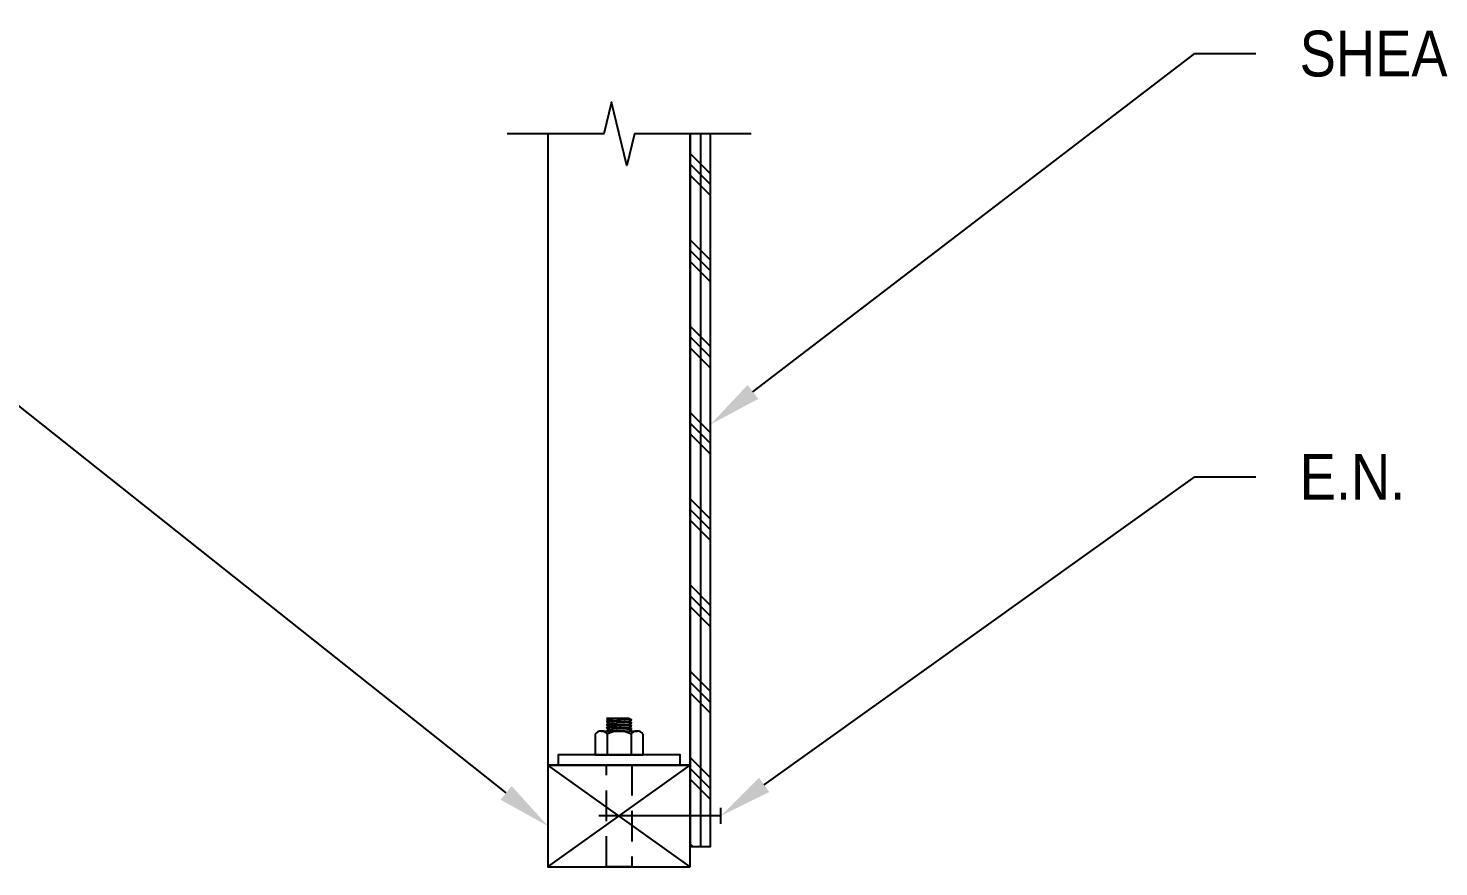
# Model space of a CAD drawing. Header units: inches. Extents: x -2661 to 42767, y -1222 to 9099.
# Drawn here: x 1915.53 to 1950.22, y 1378.79 to 1399.41 of the extents above; entities that cross this region are included whole.
import ezdxf
from ezdxf import colors
from ezdxf.entities.mleader import LeaderData, LeaderLine
from ezdxf.math import Vec2, Vec3

# ---------------------------------------------------------------- set-up
doc = ezdxf.new("R2010")
doc.units = ezdxf.units.IN
doc.header["$LTSCALE"] = 12
doc.header["$MEASUREMENT"] = 0
doc.linetypes.add('HIDDEN4', pattern=[0.09375, 0.0625, -0.03125])
doc.layers.get('0').update_dxf_attribs({"linetype": 'CONTINUOUS'})
for name, color, linetype in [('S-ANNO-NOTE', 4, 'CONTINUOUS'), ('S-BOLT', 2, 'CONTINUOUS'), ('S-BREAK', 2, 'CONTINUOUS'), ('S-NAIL', 2, 'CONTINUOUS'), ('S-SIMPSON', 2, 'CONTINUOUS'), ('S-WOOD', 3, 'CONTINUOUS')]:
    doc.layers.add(name, color=color, linetype=linetype)
doc.styles.add('Arial', font='arial.ttf', dxfattribs={"width": 0.85})

# ---------------------------------------------------------------- blocks, each defined once
blk = doc.blocks.new('*U1292')
at = {"color": 3}
blk.add_line((0.195, 0.25), (-0.195, 0.25), dxfattribs=at)
blk.add_line((0, 0.25), (0, -2.75))
blk = doc.blocks.new('NUT-SM-THREADS-new')
for p, q in [((0.392, 1.437), (-0.5, 1.437)), ((-0.5, 1.437), (-0.391, 1.375)), ((-0.5, 1.312), (-0.391, 1.375)), ((0.5, 1.25), (-0.5, 1.312)), ((-0.5, 1.312), (-0.391, 1.25)), ((-0.5, 1.187), (-0.391, 1.25)), ((0.5, 1.125), (-0.5, 1.187)), ((-0.5, 1.187), (-0.391, 1.125)), ((-0.5, 1.062), (-0.391, 1.125)), ((-0.391, 1.375), (0.392, 1.312)), ((-0.391, 1.25), (0.392, 1.187)), ((-0.391, 1.125), (0.392, 1.062)), ((0.5, 1.375), (-0.087, 1.412)), ((0.392, 1.437), (0.392, 1.437)), ((0.392, 1.437), (0.5, 1.375)), ((0.392, 1.312), (0.5, 1.375)), ((0.392, 1.312), (0.5, 1.25)), ((0.392, 1.187), (0.5, 1.25)), ((0.392, 1.187), (0.5, 1.125)), ((0.392, 1.062), (0.5, 1.125)), ((-0.938, 0.812), (-0.938, 0)), ((-0.703, 0.938), (0.704, 0.938)), ((0.5, 1), (-0.5, 1.062)), ((-0.5, 1.062), (-0.391, 1)), ((-0.5, 0.938), (-0.391, 1)), ((-0.469, 0.812), (-0.469, 0)), ((-0.391, 1), (0.392, 0.938)), ((0.392, 1.062), (0.5, 1)), ((0.392, 0.938), (0.5, 1)), ((0.469, 0.812), (0.469, 0)), ((0.939, 0.812), (0.939, 0)), ((-0.938, 0), (-0.844, 0)), ((-0.844, 0), (0.844, 0)), ((0.844, 0), (0.939, 0))]:
    blk.add_line(p, q)
for centre, radius, start, end in [((-0.703, 0.655), 0.283, 33.8901, 146.1099), ((0, -0.005), 0.943, 60.1583, 119.8417), ((0.704, 0.655), 0.283, 33.8901, 146.1099)]:
    blk.add_arc(centre, radius, start, end)
blk = doc.blocks.new('NUT-w-3in-WASHER-sm-new')
at = {"layer": 'S-BOLT'}
blk.add_lwpolyline([(-1.5, 0), (1.5, 0), (1.5, 0.25), (-1.5, 0.25)], close=True, dxfattribs=at)
at = {"layer": 'S-BOLT', "xscale": 0.625, "yscale": 0.625, "zscale": 0.625}
blk.add_blockref('NUT-SM-THREADS-new', (0, 0.25), dxfattribs=at)
blk = doc.blocks.new('*U1286')
blk.add_lwpolyline([(2.5, -3.5), (0, -3.5), (0, 0), (2.5, 0)], close=True)
at = {"layer": 'S-WOOD', "color": 2}
for p, q in [((2.5, -3.5), (0, 0)), ((2.5, 0), (0, -3.5))]:
    blk.add_line(p, q, dxfattribs=at)
blk = doc.blocks.new('WALL_SOLE_AT_STEEL_2x4')
at = {"layer": 'S-WOOD'}
h = blk.add_hatch(dxfattribs=at)
h.set_pattern_fill('PLAST', color=1, scale=6, angle=-45, style=0)
h.set_pattern_definition([(315, (3e-12, 1.375), (1.06066, 1.06066), []), (315, (0.1326, 1.5076), (1.06066, 1.06066), []), (315, (0.2652, 1.6402), (1.06066, 1.06066), [])])
h.paths.add_polyline_path([(0, 18.017), (0, 0.5), (0.5, 0.5), (0.5, 18.017)])
at = {"layer": 'S-BREAK'}
blk.add_lwpolyline([(1.5, 18.017), (-1.371, 18.017), (-1.561, 17.238), (-1.939, 18.795), (-2.129, 18.017), (-4.5, 18.017)], dxfattribs=at)
at = {"layer": 'S-SIMPSON', "linetype": 'HIDDEN4'}
blk.add_lwpolyline([(-2.062, 2.5), (-1.437, 2.5), (-1.437, 0), (-2.062, 0)], close=True, dxfattribs=at)
at = {"layer": 'S-WOOD', "color": 1}
blk.add_line((0.25, 18.017), (0.25, 0.5), dxfattribs=at)
at = {"layer": 'S-WOOD'}
blk.add_lwpolyline([(-3.5, 18.017), (-3.5, 2.5), (0, 2.5), (0, 18.017)], dxfattribs=at)
blk.add_lwpolyline([(0, 18.017), (0, 0.5), (0.5, 0.5), (0.5, 18.017)], close=True, dxfattribs=at)
at = {"layer": 'S-NAIL', "color": 1, "rotation": 270}
blk.add_blockref('*U1292', (0.5, 1.25), dxfattribs=at)
at = {"layer": 'S-SIMPSON'}
blk.add_blockref('NUT-w-3in-WASHER-sm-new', (-1.75, 2.5), dxfattribs=at)
at = {"layer": 'S-WOOD', "xscale": -1.000000000000001, "rotation": 90}
blk.add_blockref('*U1286', (-3.5, 2.5), dxfattribs=at)
at = {"layer": 'S-ANNO-NOTE'}
ml = blk.add_multileader_mtext('Standard', dxfattribs=at)
ml.set_content('SHEAR WALL w/ E.N. PER PLAN', color=4, style='Arial')
ml.set_leader_properties(color=2)
ml.build(insert=Vec2(0, 0))
ml.multileader.update_dxf_attribs({"dogleg_length": 0.36, "arrow_head_size": 1.312, "scale": 12})
ctx = ml.context
ctx.base_point, ctx.scale, ctx.char_height, ctx.arrow_head_size, ctx.landing_gap_size, ctx.plane_origin = Vec3(13.907, 19.99), 12, 1.125, 1.312, 1.08, Vec3(-31.3, 315.69)
notes = []
notes.append((ctx, [(0, (1, 1, 0), (12.407, 19.99), (1, 0), 1.5, [(0, [(0.5, 10.875)], 0, [])])]))
ctx.mtext.insert, ctx.mtext.width, ctx.mtext.defined_height, ctx.mtext.flow_direction = Vec3(14.987, 20.553), 10.32975, 3.692, 5
ml = blk.add_multileader_mtext('Standard', dxfattribs=at)
ml.set_content('\\A1;{\\C4;2x SOLE PLATE FASTENED TO STEEL BEAM w/ \\H0.7x;\\S5#8;\\H1.4286x;"%%C WELDED THREADED ROD PER SHEAR WALL SCHEDULE}', color=4, style='Arial')
ml.set_leader_properties(color=2)
ml.build(insert=Vec2(0, 0))
ml.multileader.update_dxf_attribs({"dogleg_length": 0.36, "arrow_head_size": 1.312, "scale": 12})
ctx = ml.context
ctx.base_point, ctx.scale, ctx.char_height, ctx.arrow_head_size, ctx.landing_gap_size, ctx.plane_origin = Vec3(-40.066, 13.357), 12, 1.125, 1.312, 1.08, Vec3(-47.344, 298.053)
ctx.text_align_type = 2
notes.append((ctx, [(1, (1, 1, 0), (-19.07, 13.357), (-1, 0), 1.5, [(0, [(-3.5, 1)], 0, [])])]))
ctx.mtext.insert, ctx.mtext.width, ctx.mtext.alignment, ctx.mtext.flow_direction = Vec3(-21.65, 13.929), 19.17879, 3, 5
ml = blk.add_multileader_mtext('Standard', dxfattribs=at)
ml.set_content('{\\C4;E.N.}', color=4, style='Arial')
ml.set_leader_properties(color=2)
ml.build(insert=Vec2(0, 0))
ml.multileader.update_dxf_attribs({"dogleg_length": 0.36, "arrow_head_size": 1.312, "scale": 12})
ctx = ml.context
ctx.base_point, ctx.scale, ctx.char_height, ctx.arrow_head_size, ctx.landing_gap_size, ctx.plane_origin = Vec3(13.907, 9.584), 12, 1.125, 1.312, 1.08, Vec3(-32.175, 309.753)
notes.append((ctx, [(0, (1, 1, 0), (12.407, 9.584), (1, 0), 1.5, [(0, [(0.75, 1.25)], 0, [])])]))
ctx.mtext.insert, ctx.mtext.width, ctx.mtext.flow_direction = Vec3(14.987, 10.147), 17.75, 5
for ctx, leaders in notes:
    for number, flags, end, landing, length, lines in leaders:
        leader = LeaderData()
        leader.index, (leader.has_last_leader_line, leader.has_dogleg_vector, leader.attachment_direction) = number, flags
        leader.last_leader_point, leader.dogleg_vector, leader.dogleg_length = Vec3(end), Vec3(landing), length
        for number, points, colour, breaks in lines:
            line = LeaderLine()
            line.index, line.vertices, line.color, line.breaks = number, Vec3.list(points), colors.encode_raw_color(colour), breaks
            leader.lines.append(line)
        ctx.leaders.append(leader)
blk = doc.blocks.new('WALL_SOLE_AT_STEEL_2x6')
at = {"layer": 'S-ANNO-NOTE'}
ml = blk.add_multileader_mtext('Standard', dxfattribs=at)
ml.set_content('SHEAR WALL w/ E.N. PER PLAN', color=4, style='Arial')
ml.set_leader_properties(color=2)
ml.build(insert=Vec2(0, 0))
ml.multileader.update_dxf_attribs({"dogleg_length": 0.36, "arrow_head_size": 1.312, "scale": 12})
ctx = ml.context
ctx.base_point, ctx.scale, ctx.char_height, ctx.arrow_head_size, ctx.landing_gap_size, ctx.plane_origin = Vec3(13.907, 19.99), 12, 1.125, 1.312, 1.08, Vec3(-31.3, 315.69)
notes = []
notes.append((ctx, [(0, (1, 1, 0), (12.407, 19.99), (1, 0), 1.5, [(0, [(0.5, 10.875)], 0, [])])]))
ctx.mtext.insert, ctx.mtext.width, ctx.mtext.defined_height, ctx.mtext.flow_direction = Vec3(14.987, 20.553), 10.32975, 3.692, 5
for ctx, leaders in notes:
    for number, flags, end, landing, length, lines in leaders:
        leader = LeaderData()
        leader.index, (leader.has_last_leader_line, leader.has_dogleg_vector, leader.attachment_direction) = number, flags
        leader.last_leader_point, leader.dogleg_vector, leader.dogleg_length = Vec3(end), Vec3(landing), length
        for number, points, colour, breaks in lines:
            line = LeaderLine()
            line.index, line.vertices, line.color, line.breaks = number, Vec3.list(points), colors.encode_raw_color(colour), breaks
            leader.lines.append(line)
        ctx.leaders.append(leader)

msp = doc.modelspace()

# ---------------------------------------------------------------- block references
for name, p in [('WALL_SOLE_AT_STEEL_2x6', (1845.83637, 1378.79422)), ('WALL_SOLE_AT_STEEL_2x4', (1931.80984, 1378.79422))]:
    msp.add_blockref(name, p)

doc.saveas('drawing.dxf')
